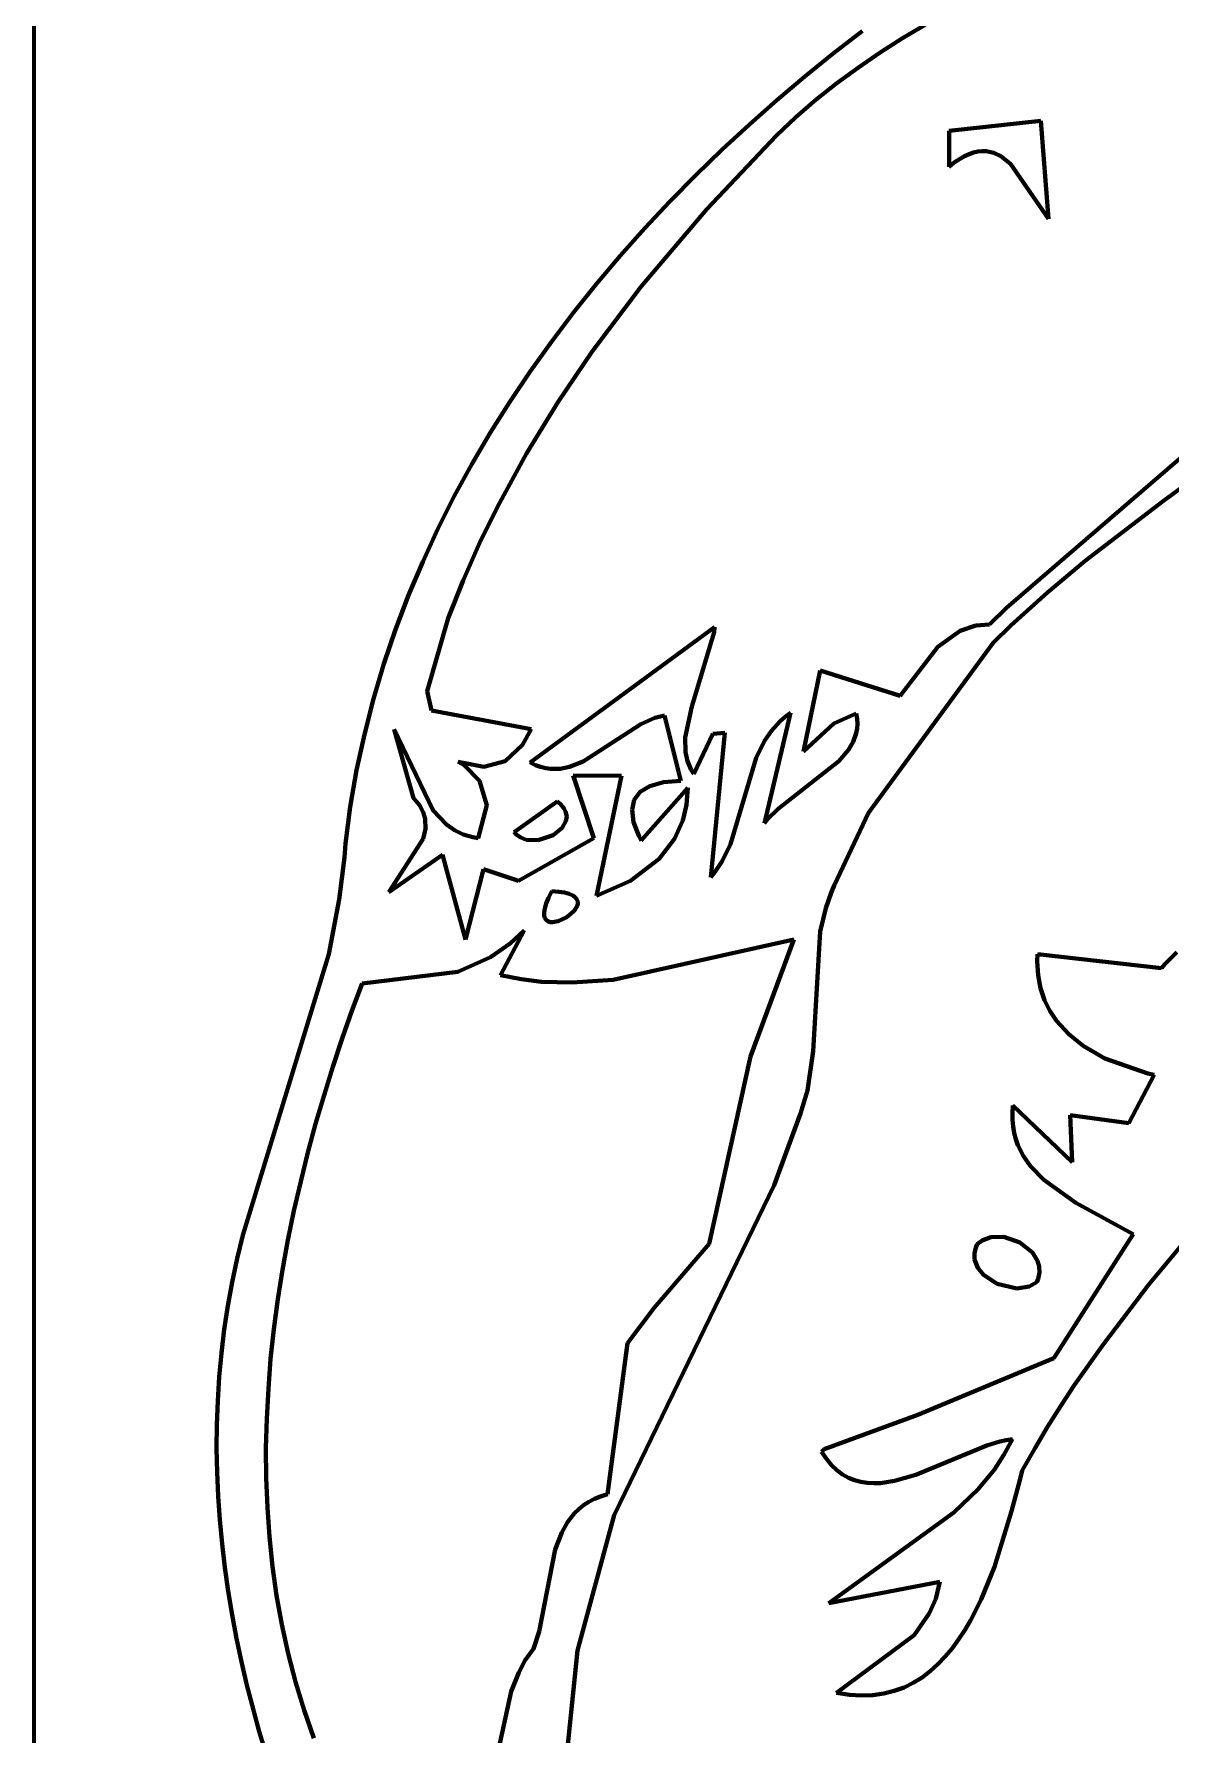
# Model space of a CAD drawing. Header units: millimetres. Extents: x 0 to 9.3, y 0 to 12.
# Drawn here: x 0 to 0.707, y 5.917 to 6.975 of the extents above; entities that cross this region are included whole.
import ezdxf

# ---------------------------------------------------------------- set-up
doc = ezdxf.new("R2010")
doc.units = ezdxf.units.MM
doc.layers.add('color#010101ff', color=7, linetype='CONTINUOUS', lineweight=100)
doc.layers.add('color#ffffffff', color=7, linetype='CONTINUOUS', lineweight=100)

msp = doc.modelspace()

# ---------------------------------------------------------------- linework, layer by layer
at = {"layer": 'color#010101ff'}
for p, q in [((0.4972, 6.9629), (0.5152, 6.9768)), ((0.5403, 6.9723), (0.5264, 6.9634)), ((0.5544, 6.9807), (0.5403, 6.9723)), ((0.4795, 6.9485), (0.4972, 6.9629)), ((0.5264, 6.9634), (0.5128, 6.9542)), ((0.5128, 6.9542), (0.4995, 6.9444)), ((0.4621, 6.9338), (0.4795, 6.9485)), ((0.4995, 6.9444), (0.4866, 6.9342)), ((0.445, 6.9187), (0.4621, 6.9338)), ((0.4866, 6.9342), (0.474, 6.9233)), ((0.4281, 6.9031), (0.445, 6.9187)), ((0.474, 6.9233), (0.4618, 6.9118)), ((0.5693, 6.9148), (0.6264, 6.9209)), ((0.6264, 6.9209), (0.6311, 6.86)), ((0.4618, 6.9118), (0.4185, 6.8661)), ((0.5692, 6.8924), (0.5693, 6.9148)), ((0.4117, 6.8872), (0.4281, 6.9031)), ((0.5757, 6.8971), (0.5725, 6.895)), ((0.5788, 6.8989), (0.5757, 6.8971)), ((0.5817, 6.9002), (0.5788, 6.8989)), ((0.5845, 6.9012), (0.5817, 6.9002)), ((0.5872, 6.9018), (0.5845, 6.9012)), ((0.5898, 6.9021), (0.5872, 6.9018)), ((0.5923, 6.902), (0.5898, 6.9021)), ((0.597, 6.9011), (0.5923, 6.902)), ((0.6014, 6.899), (0.597, 6.9011)), ((0.6074, 6.8943), (0.6014, 6.899)), ((0.3956, 6.8709), (0.4117, 6.8872)), ((0.5725, 6.895), (0.5692, 6.8924)), ((0.6049, 6.6182), (0.9183, 6.888)), ((0.6311, 6.86), (0.6074, 6.8943)), ((0.4185, 6.8661), (0.3777, 6.818)), ((0.38, 6.8542), (0.3956, 6.8709)), ((0.3647, 6.8371), (0.38, 6.8542)), ((0.3499, 6.8196), (0.3647, 6.8371)), ((0.3356, 6.8018), (0.3499, 6.8196)), ((0.3777, 6.818), (0.3473, 6.7776)), ((0.3219, 6.7836), (0.3356, 6.8018)), ((0.3086, 6.7651), (0.3219, 6.7836)), ((0.8391, 6.7842), (0.7026, 6.6847)), ((0.3473, 6.7776), (0.3261, 6.7463)), ((0.2959, 6.7462), (0.3086, 6.7651)), ((0.2838, 6.727), (0.2959, 6.7462)), ((0.3261, 6.7463), (0.3064, 6.7141)), ((0.2723, 6.7074), (0.2838, 6.727)), ((0.2614, 6.6875), (0.2723, 6.7074)), ((0.3064, 6.7141), (0.2883, 6.6809)), ((0.2513, 6.6673), (0.2614, 6.6875)), ((0.2883, 6.6809), (0.2772, 6.6583)), ((0.7026, 6.6847), (0.654, 6.6473)), ((0.2418, 6.6468), (0.2513, 6.6673)), ((0.2772, 6.6583), (0.267, 6.6352)), ((0.233, 6.6259), (0.2418, 6.6468)), ((0.654, 6.6473), (0.6305, 6.6276)), ((0.267, 6.6352), (0.2577, 6.6117)), ((0.2249, 6.6047), (0.233, 6.6259)), ((0.6305, 6.6276), (0.6077, 6.6071)), ((0.2577, 6.6117), (0.2446, 6.5663)), ((0.5943, 6.6078), (0.6049, 6.6182)), ((0.2176, 6.5833), (0.2249, 6.6047)), ((0.3087, 6.5219), (0.4234, 6.606)), ((0.4231, 6.6029), (0.4092, 6.5567)), ((0.4234, 6.606), (0.4231, 6.6029)), ((0.5622, 6.5939), (0.5761, 6.6039)), ((0.5761, 6.6039), (0.5859, 6.6071)), ((0.5859, 6.6071), (0.5943, 6.6078)), ((0.6077, 6.6071), (0.5966, 6.5964)), ((0.5966, 6.5964), (0.5191, 6.4907)), ((0.5388, 6.5633), (0.5622, 6.5939)), ((0.2112, 6.5615), (0.2176, 6.5833)), ((0.4787, 6.5287), (0.489, 6.5791)), ((0.489, 6.5791), (0.5388, 6.5633)), ((0.2055, 6.5394), (0.2112, 6.5615)), ((0.2446, 6.5663), (0.2472, 6.5542)), ((0.2472, 6.5542), (0.3093, 6.5426)), ((0.3862, 6.5497), (0.3775, 6.5458)), ((0.3922, 6.5512), (0.3862, 6.5497)), ((0.4024, 6.5106), (0.3922, 6.5512)), ((0.4092, 6.5567), (0.4051, 6.5374)), ((0.4641, 6.5476), (0.4672, 6.5503)), ((0.4672, 6.5503), (0.4706, 6.5528)), ((0.4706, 6.5528), (0.4687, 6.5448)), ((0.5115, 6.5523), (0.4976, 6.5462)), ((0.512, 6.5491), (0.5115, 6.5523)), ((0.5122, 6.546), (0.512, 6.5491)), ((0.2007, 6.5171), (0.2055, 6.5394)), ((0.2484, 6.492), (0.2241, 6.5425)), ((0.2241, 6.5425), (0.236, 6.4998)), ((0.3093, 6.5426), (0.3039, 6.5329)), ((0.3775, 6.5458), (0.3416, 6.5226)), ((0.4051, 6.5374), (0.4052, 6.5284)), ((0.4104, 6.5148), (0.4223, 6.5397)), ((0.4297, 6.5403), (0.421, 6.4506)), ((0.4223, 6.5397), (0.4297, 6.5403)), ((0.4687, 6.5448), (0.4544, 6.4842)), ((0.4544, 6.5353), (0.4588, 6.5417)), ((0.4588, 6.5417), (0.4641, 6.5476)), ((0.4976, 6.5462), (0.4787, 6.5287)), ((0.5096, 6.5348), (0.5115, 6.5402)), ((0.5115, 6.5402), (0.512, 6.5431)), ((0.512, 6.5431), (0.5122, 6.546)), ((0.3039, 6.5329), (0.2931, 6.5227)), ((0.4052, 6.5284), (0.4065, 6.5227)), ((0.4493, 6.5248), (0.4544, 6.5353)), ((0.5007, 6.5227), (0.5067, 6.5298)), ((0.5067, 6.5298), (0.5096, 6.5348)), ((0.1967, 6.4944), (0.2007, 6.5171)), ((0.2798, 6.5192), (0.2639, 6.5224)), ((0.2639, 6.5224), (0.2676, 6.5202)), ((0.2676, 6.5202), (0.2771, 6.5106)), ((0.2931, 6.5227), (0.2798, 6.5192)), ((0.3119, 6.5203), (0.3087, 6.5219)), ((0.3151, 6.5192), (0.3119, 6.5203)), ((0.3183, 6.5184), (0.3151, 6.5192)), ((0.3213, 6.5179), (0.3183, 6.5184)), ((0.3273, 6.518), (0.3213, 6.5179)), ((0.3332, 6.5192), (0.3273, 6.518)), ((0.3416, 6.5226), (0.3332, 6.5192)), ((0.4065, 6.5227), (0.4088, 6.5174)), ((0.4088, 6.5174), (0.4104, 6.5148)), ((0.4333, 6.4712), (0.4493, 6.5248)), ((0.4629, 6.4932), (0.5007, 6.5227)), ((0.2771, 6.5106), (0.2816, 6.4954)), ((0.3482, 6.4749), (0.3354, 6.5139)), ((0.3354, 6.5139), (0.3655, 6.5137)), ((0.3655, 6.5137), (0.3499, 6.4389)), ((0.377, 6.5037), (0.3831, 6.5073)), ((0.4068, 6.5061), (0.3776, 6.4735)), ((0.3831, 6.5073), (0.3915, 6.5096)), ((0.3915, 6.5096), (0.4024, 6.5106)), ((0.406, 6.4956), (0.4068, 6.5061)), ((0.236, 6.4998), (0.238, 6.4976)), ((0.238, 6.4976), (0.2397, 6.4954)), ((0.2397, 6.4954), (0.2421, 6.4911)), ((0.2816, 6.4954), (0.2763, 6.4748)), ((0.2986, 6.4786), (0.3254, 6.4977)), ((0.3254, 6.4977), (0.3273, 6.4962)), ((0.3273, 6.4962), (0.3288, 6.4946)), ((0.372, 6.4925), (0.3733, 6.4987)), ((0.3733, 6.4987), (0.377, 6.5037)), ((0.4037, 6.4859), (0.406, 6.4956)), ((0.1937, 6.4715), (0.1967, 6.4944)), ((0.2421, 6.4911), (0.2434, 6.4868)), ((0.2434, 6.4868), (0.2436, 6.4806)), ((0.2566, 6.4833), (0.2484, 6.492)), ((0.3309, 6.4854), (0.3285, 6.4813)), ((0.3288, 6.4946), (0.3299, 6.4931)), ((0.3299, 6.4931), (0.3307, 6.4915)), ((0.3307, 6.4915), (0.3314, 6.4884)), ((0.3314, 6.4884), (0.3309, 6.4854)), ((0.373, 6.4849), (0.372, 6.4925)), ((0.3764, 6.4759), (0.373, 6.4849)), ((0.3985, 6.4744), (0.4037, 6.4859)), ((0.4544, 6.4842), (0.4563, 6.4866)), ((0.4563, 6.4866), (0.4629, 6.4932)), ((0.5191, 6.4907), (0.4978, 6.4454)), ((0.2421, 6.4745), (0.2208, 6.4413)), ((0.2436, 6.4806), (0.2421, 6.4745)), ((0.2615, 6.4799), (0.2566, 6.4833)), ((0.2669, 6.4772), (0.2615, 6.4799)), ((0.273, 6.4754), (0.2669, 6.4772)), ((0.2763, 6.4748), (0.273, 6.4754)), ((0.2999, 6.4772), (0.2986, 6.4786)), ((0.3028, 6.4752), (0.2999, 6.4772)), ((0.3014, 6.4483), (0.3482, 6.4749)), ((0.3062, 6.4739), (0.3028, 6.4752)), ((0.3137, 6.4737), (0.3062, 6.4739)), ((0.3229, 6.4768), (0.3137, 6.4737)), ((0.3285, 6.4813), (0.3229, 6.4768)), ((0.3776, 6.4735), (0.3764, 6.4759)), ((0.3889, 6.462), (0.3985, 6.4744)), ((0.1931, 6.4628), (0.1937, 6.4715)), ((0.2208, 6.4413), (0.2542, 6.4644)), ((0.2542, 6.4644), (0.2684, 6.4119)), ((0.428, 6.4605), (0.4333, 6.4712)), ((0.1899, 6.4368), (0.1931, 6.4628)), ((0.2684, 6.4119), (0.2796, 6.4555)), ((0.2796, 6.4555), (0.3014, 6.4483)), ((0.3711, 6.4483), (0.3889, 6.462)), ((0.421, 6.4506), (0.4236, 6.4538)), ((0.4236, 6.4538), (0.428, 6.4605)), ((0.3499, 6.4389), (0.3711, 6.4483)), ((0.4978, 6.4454), (0.4958, 6.4408)), ((0.1834, 6.4027), (0.1899, 6.4368)), ((0.3186, 6.4342), (0.3177, 6.4312)), ((0.3201, 6.4378), (0.3186, 6.4342)), ((0.3222, 6.4419), (0.3201, 6.4378)), ((0.3265, 6.4415), (0.3222, 6.4419)), ((0.3301, 6.441), (0.3265, 6.4415)), ((0.3329, 6.4402), (0.3301, 6.441)), ((0.3351, 6.4392), (0.3329, 6.4402)), ((0.3367, 6.4381), (0.3351, 6.4392)), ((0.336, 6.4297), (0.3378, 6.4326)), ((0.3377, 6.4368), (0.3367, 6.4381)), ((0.3382, 6.4354), (0.3377, 6.4368)), ((0.3378, 6.4326), (0.3382, 6.434)), ((0.3382, 6.434), (0.3382, 6.4354)), ((0.4958, 6.4408), (0.4925, 6.4313)), ((0.3177, 6.4312), (0.3173, 6.4287)), ((0.3173, 6.4287), (0.3173, 6.4267)), ((0.3173, 6.4267), (0.3178, 6.4251)), ((0.3178, 6.4251), (0.3186, 6.424)), ((0.3186, 6.424), (0.3197, 6.4232)), ((0.3197, 6.4232), (0.321, 6.4227)), ((0.321, 6.4227), (0.3226, 6.4226)), ((0.3226, 6.4226), (0.326, 6.4232)), ((0.326, 6.4232), (0.3315, 6.4258)), ((0.3315, 6.4258), (0.336, 6.4297)), ((0.4925, 6.4313), (0.4891, 6.4169)), ((0.2902, 6.3897), (0.3049, 6.4174)), ((0.3049, 6.4174), (0.2963, 6.4094)), ((0.4727, 6.4118), (0.3602, 6.3868)), ((0.4458, 6.3391), (0.4727, 6.4118)), ((0.4891, 6.4169), (0.4847, 6.3425)), ((0.1299, 6.228), (0.1834, 6.4027)), ((0.2839, 6.4008), (0.2636, 6.3918)), ((0.2963, 6.4094), (0.2839, 6.4008)), ((0.6241, 6.3982), (0.6243, 6.4028)), ((0.6243, 6.4028), (0.7014, 6.3941)), ((0.7036, 6.3968), (0.711, 6.4039)), ((0.2636, 6.3918), (0.2041, 6.3844)), ((0.303, 6.3871), (0.2902, 6.3897)), ((0.6246, 6.3896), (0.6241, 6.3982)), ((0.6262, 6.3816), (0.6246, 6.3896)), ((0.7014, 6.3941), (0.7036, 6.3968)), ((0.2041, 6.3844), (0.1978, 6.3674)), ((0.3157, 6.3856), (0.303, 6.3871)), ((0.3348, 6.385), (0.3157, 6.3856)), ((0.3602, 6.3868), (0.3348, 6.385)), ((0.6286, 6.3742), (0.6262, 6.3816)), ((0.632, 6.3674), (0.6286, 6.3742)), ((0.1978, 6.3674), (0.1917, 6.3502)), ((0.6361, 6.3612), (0.632, 6.3674)), ((0.6437, 6.3529), (0.6361, 6.3612)), ((0.1917, 6.3502), (0.1859, 6.3327)), ((0.6526, 6.3457), (0.6437, 6.3529)), ((0.42, 6.2226), (0.4458, 6.3391)), ((0.4847, 6.3425), (0.4811, 6.318)), ((0.6662, 6.3379), (0.6526, 6.3457)), ((0.6929, 6.3286), (0.6662, 6.3379)), ((0.8129, 6.3414), (0.6936, 6.1973)), ((0.1859, 6.3327), (0.1804, 6.3151)), ((0.681, 6.2977), (0.6969, 6.3277)), ((0.6969, 6.3277), (0.6929, 6.3286)), ((0.4811, 6.318), (0.4769, 6.3037)), ((0.1804, 6.3151), (0.1752, 6.2973)), ((0.6087, 6.3041), (0.609, 6.3087)), ((0.609, 6.3087), (0.6458, 6.2734)), ((0.1752, 6.2973), (0.1704, 6.2794)), ((0.4769, 6.3037), (0.4605, 6.2591)), ((0.6087, 6.2997), (0.6087, 6.3041)), ((0.6091, 6.2955), (0.6087, 6.2997)), ((0.6098, 6.2915), (0.6091, 6.2955)), ((0.6458, 6.2734), (0.6445, 6.3025)), ((0.6445, 6.3025), (0.681, 6.2977)), ((0.6108, 6.2876), (0.6098, 6.2915)), ((0.6121, 6.284), (0.6108, 6.2876)), ((0.6155, 6.2771), (0.6121, 6.284)), ((0.1704, 6.2794), (0.1659, 6.2613)), ((0.6199, 6.2708), (0.6155, 6.2771)), ((0.6281, 6.2623), (0.6199, 6.2708)), ((0.648, 6.2481), (0.6281, 6.2623)), ((0.1659, 6.2613), (0.1617, 6.2432)), ((0.4605, 6.2591), (0.3608, 6.0539)), ((0.1617, 6.2432), (0.158, 6.2249)), ((0.6837, 6.2286), (0.648, 6.2481)), ((0.1263, 6.2134), (0.1299, 6.228)), ((0.158, 6.2249), (0.1546, 6.2065)), ((0.3857, 6.1828), (0.42, 6.2226)), ((0.585, 6.2165), (0.5858, 6.2203)), ((0.5858, 6.2203), (0.5867, 6.2223)), ((0.5867, 6.2223), (0.5898, 6.2247)), ((0.5898, 6.2247), (0.5953, 6.2268)), ((0.5953, 6.2268), (0.6033, 6.2269)), ((0.6033, 6.2269), (0.6132, 6.2235)), ((0.6132, 6.2235), (0.6211, 6.2171)), ((0.6345, 6.1514), (0.6837, 6.2286)), ((0.1232, 6.1988), (0.1263, 6.2134)), ((0.5851, 6.2128), (0.585, 6.2165)), ((0.5871, 6.2077), (0.5851, 6.2128)), ((0.6211, 6.2171), (0.6242, 6.2121)), ((0.6242, 6.2121), (0.6253, 6.2085)), ((0.1546, 6.2065), (0.1517, 6.1881)), ((0.5907, 6.2033), (0.5871, 6.2077)), ((0.5992, 6.1977), (0.5907, 6.2033)), ((0.6239, 6.1988), (0.619, 6.1961)), ((0.6247, 6.2008), (0.6239, 6.1988)), ((0.6255, 6.2047), (0.6247, 6.2008)), ((0.6253, 6.2085), (0.6255, 6.2047)), ((0.1206, 6.1841), (0.1232, 6.1988)), ((0.6113, 6.1949), (0.5992, 6.1977)), ((0.619, 6.1961), (0.6113, 6.1949)), ((0.6936, 6.1973), (0.6652, 6.1602)), ((0.1183, 6.1694), (0.1206, 6.1841)), ((0.1517, 6.1881), (0.1492, 6.1696)), ((0.3691, 6.1609), (0.3857, 6.1828)), ((0.1166, 6.1546), (0.1183, 6.1694)), ((0.1492, 6.1696), (0.1472, 6.1511)), ((0.3568, 6.0668), (0.3691, 6.1609)), ((0.6652, 6.1602), (0.6473, 6.1348)), ((0.1152, 6.1398), (0.1166, 6.1546)), ((0.1472, 6.1511), (0.1458, 6.1325)), ((0.5498, 6.1163), (0.6345, 6.1514)), ((0.1143, 6.125), (0.1152, 6.1398)), ((0.1138, 6.1102), (0.1143, 6.125)), ((0.1458, 6.1325), (0.1448, 6.114)), ((0.6473, 6.1348), (0.6388, 6.1219)), ((0.4916, 6.0949), (0.5498, 6.1163)), ((0.6388, 6.1219), (0.6305, 6.1087)), ((0.1136, 6.0954), (0.1138, 6.1102)), ((0.1448, 6.114), (0.1443, 6.0955)), ((0.6305, 6.1087), (0.6225, 6.0953)), ((0.1139, 6.0805), (0.1136, 6.0954)), ((0.1443, 6.0955), (0.1445, 6.077)), ((0.4899, 6.0932), (0.4916, 6.0949)), ((0.4929, 6.0888), (0.4899, 6.0932)), ((0.5927, 6.0971), (0.5486, 6.079)), ((0.6009, 6.0996), (0.5927, 6.0971)), ((0.6048, 6.1005), (0.6009, 6.0996)), ((0.6034, 6.0913), (0.6086, 6.1011)), ((0.6086, 6.1011), (0.6048, 6.1005)), ((0.6225, 6.0953), (0.6148, 6.0817)), ((0.4961, 6.085), (0.4929, 6.0888)), ((0.4995, 6.0818), (0.4961, 6.085)), ((0.5975, 6.0823), (0.6034, 6.0913)), ((0.1145, 6.0657), (0.1139, 6.0805)), ((0.1445, 6.077), (0.1452, 6.0586)), ((0.503, 6.0792), (0.4995, 6.0818)), ((0.5066, 6.0771), (0.503, 6.0792)), ((0.5104, 6.0756), (0.5066, 6.0771)), ((0.5143, 6.0745), (0.5104, 6.0756)), ((0.5183, 6.0739), (0.5143, 6.0745)), ((0.5224, 6.0737), (0.5183, 6.0739)), ((0.5266, 6.0738), (0.5224, 6.0737)), ((0.5353, 6.0751), (0.5266, 6.0738)), ((0.5486, 6.079), (0.5353, 6.0751)), ((0.5874, 6.07), (0.5975, 6.0823)), ((0.6133, 6.0757), (0.6081, 6.0563)), ((0.6148, 6.0817), (0.6133, 6.0757)), ((0.1156, 6.0509), (0.1145, 6.0657)), ((0.3419, 6.06), (0.3451, 6.0621)), ((0.3451, 6.0621), (0.3486, 6.0639)), ((0.3486, 6.0639), (0.3525, 6.0655)), ((0.3525, 6.0655), (0.3568, 6.0668)), ((0.5721, 6.0555), (0.5874, 6.07)), ((0.117, 6.0361), (0.1156, 6.0509)), ((0.1452, 6.0586), (0.1465, 6.0403)), ((0.3318, 6.0494), (0.3363, 6.0551)), ((0.3363, 6.0551), (0.339, 6.0576)), ((0.3608, 6.0539), (0.338, 5.9696)), ((0.339, 6.0576), (0.3419, 6.06)), ((0.4945, 5.9992), (0.5721, 6.0555)), ((0.6081, 6.0563), (0.5974, 6.0217)), ((0.1465, 6.0403), (0.1484, 6.022)), ((0.3243, 6.0324), (0.3283, 6.043)), ((0.3283, 6.043), (0.3318, 6.0494)), ((0.1187, 6.0213), (0.117, 6.0361)), ((0.3143, 5.9814), (0.3243, 6.0324)), ((0.1208, 6.0066), (0.1187, 6.0213)), ((0.1484, 6.022), (0.1509, 6.0038)), ((0.5974, 6.0217), (0.5891, 6.0013)), ((0.5635, 6.0123), (0.4945, 5.9992)), ((0.5609, 6.0019), (0.5635, 6.0123)), ((0.1232, 5.9919), (0.1208, 6.0066)), ((0.1509, 6.0038), (0.1542, 5.9858)), ((0.5569, 5.9926), (0.5609, 6.0019)), ((0.5891, 6.0013), (0.5826, 5.9884)), ((0.126, 5.9772), (0.1232, 5.9919)), ((0.5475, 5.9792), (0.5569, 5.9926)), ((0.5826, 5.9884), (0.579, 5.9823)), ((0.129, 5.9626), (0.126, 5.9772)), ((0.1542, 5.9858), (0.1581, 5.9679)), ((0.3108, 5.9707), (0.3143, 5.9814)), ((0.4993, 5.9433), (0.5475, 5.9792)), ((0.579, 5.9823), (0.5752, 5.9765)), ((0.1581, 5.9679), (0.1627, 5.9501)), ((0.3056, 5.9636), (0.3108, 5.9707)), ((0.338, 5.9696), (0.3298, 5.8886)), ((0.5712, 5.971), (0.5669, 5.9659)), ((0.5752, 5.9765), (0.5712, 5.971)), ((0.1324, 5.9481), (0.129, 5.9626)), ((0.2968, 5.9442), (0.3015, 5.956)), ((0.3015, 5.956), (0.3056, 5.9636)), ((0.5575, 5.9568), (0.5524, 5.9529)), ((0.5623, 5.9611), (0.5575, 5.9568)), ((0.5669, 5.9659), (0.5623, 5.9611)), ((0.1401, 5.9193), (0.1324, 5.9481)), ((0.1627, 5.9501), (0.168, 5.9326)), ((0.5412, 5.9467), (0.5351, 5.9445)), ((0.5469, 5.9496), (0.5412, 5.9467)), ((0.5524, 5.9529), (0.5469, 5.9496)), ((0.284, 5.8852), (0.2968, 5.9442)), ((0.5072, 5.9421), (0.4993, 5.9433)), ((0.5147, 5.9416), (0.5072, 5.9421)), ((0.5219, 5.9419), (0.5147, 5.9416)), ((0.5286, 5.9429), (0.5219, 5.9419)), ((0.5351, 5.9445), (0.5286, 5.9429)), ((0.168, 5.9326), (0.1741, 5.9152)), ((0.1489, 5.8907), (0.1401, 5.9193))]:
    msp.add_line(p, q, dxfattribs=at)
at = {"layer": 'color#ffffffff'}
for p, q in [((0, 0), (0, 12.0417)), ((0.5152, 6.9768), (0.4972, 6.9629)), ((0.5264, 6.9634), (0.5403, 6.9723)), ((0.5403, 6.9723), (0.5544, 6.9807)), ((0.4972, 6.9629), (0.4795, 6.9485)), ((0.5128, 6.9542), (0.5264, 6.9634)), ((0.4995, 6.9444), (0.5128, 6.9542)), ((0.4795, 6.9485), (0.4621, 6.9338)), ((0.4866, 6.9342), (0.4995, 6.9444)), ((0.4621, 6.9338), (0.445, 6.9187)), ((0.474, 6.9233), (0.4866, 6.9342)), ((0.445, 6.9187), (0.4281, 6.9031)), ((0.4618, 6.9118), (0.474, 6.9233)), ((0.6264, 6.9209), (0.5693, 6.9148)), ((0.6311, 6.86), (0.6264, 6.9209)), ((0.4185, 6.8661), (0.4618, 6.9118)), ((0.5693, 6.9148), (0.5692, 6.8924)), ((0.4281, 6.9031), (0.4117, 6.8872)), ((0.5725, 6.895), (0.5757, 6.8971)), ((0.5757, 6.8971), (0.5788, 6.8989)), ((0.5788, 6.8989), (0.5817, 6.9002)), ((0.5817, 6.9002), (0.5845, 6.9012)), ((0.5845, 6.9012), (0.5872, 6.9018)), ((0.5872, 6.9018), (0.5898, 6.9021)), ((0.5898, 6.9021), (0.5923, 6.902)), ((0.5923, 6.902), (0.597, 6.9011)), ((0.597, 6.9011), (0.6014, 6.899)), ((0.6014, 6.899), (0.6074, 6.8943)), ((0.4117, 6.8872), (0.3956, 6.8709)), ((0.5692, 6.8924), (0.5725, 6.895)), ((0.9183, 6.888), (0.6049, 6.6182)), ((0.6074, 6.8943), (0.6311, 6.86)), ((0.3777, 6.818), (0.4185, 6.8661)), ((0.3956, 6.8709), (0.38, 6.8542)), ((0.38, 6.8542), (0.3647, 6.8371)), ((0.3647, 6.8371), (0.3499, 6.8196)), ((0.3499, 6.8196), (0.3356, 6.8018)), ((0.3473, 6.7776), (0.3777, 6.818)), ((0.3356, 6.8018), (0.3219, 6.7836)), ((0.3219, 6.7836), (0.3086, 6.7651)), ((0.7026, 6.6847), (0.8391, 6.7842)), ((0.3261, 6.7463), (0.3473, 6.7776)), ((0.3086, 6.7651), (0.2959, 6.7462)), ((0.2959, 6.7462), (0.2838, 6.727)), ((0.3064, 6.7141), (0.3261, 6.7463)), ((0.2838, 6.727), (0.2723, 6.7074)), ((0.2723, 6.7074), (0.2614, 6.6875)), ((0.2883, 6.6809), (0.3064, 6.7141)), ((0.2614, 6.6875), (0.2513, 6.6673)), ((0.2772, 6.6583), (0.2883, 6.6809)), ((0.654, 6.6473), (0.7026, 6.6847)), ((0.2513, 6.6673), (0.2418, 6.6468)), ((0.267, 6.6352), (0.2772, 6.6583)), ((0.2418, 6.6468), (0.233, 6.6259)), ((0.6305, 6.6276), (0.654, 6.6473)), ((0.2577, 6.6117), (0.267, 6.6352)), ((0.233, 6.6259), (0.2249, 6.6047)), ((0.6077, 6.6071), (0.6305, 6.6276)), ((0.2446, 6.5663), (0.2577, 6.6117)), ((0.6049, 6.6182), (0.5943, 6.6078)), ((0.2249, 6.6047), (0.2176, 6.5833)), ((0.4234, 6.606), (0.3087, 6.5219)), ((0.4092, 6.5567), (0.4231, 6.6029)), ((0.4231, 6.6029), (0.4234, 6.606)), ((0.5761, 6.6039), (0.5622, 6.5939)), ((0.5859, 6.6071), (0.5761, 6.6039)), ((0.5943, 6.6078), (0.5859, 6.6071)), ((0.5966, 6.5964), (0.6077, 6.6071)), ((0.5191, 6.4907), (0.5966, 6.5964)), ((0.5622, 6.5939), (0.5388, 6.5633)), ((0.2176, 6.5833), (0.2112, 6.5615)), ((0.489, 6.5791), (0.4787, 6.5287)), ((0.5388, 6.5633), (0.489, 6.5791)), ((0.2112, 6.5615), (0.2055, 6.5394)), ((0.2472, 6.5542), (0.2446, 6.5663)), ((0.3093, 6.5426), (0.2472, 6.5542)), ((0.3775, 6.5458), (0.3862, 6.5497)), ((0.3862, 6.5497), (0.3922, 6.5512)), ((0.3922, 6.5512), (0.4024, 6.5106)), ((0.4051, 6.5374), (0.4092, 6.5567)), ((0.4672, 6.5503), (0.4641, 6.5476)), ((0.4706, 6.5528), (0.4672, 6.5503)), ((0.4687, 6.5448), (0.4706, 6.5528)), ((0.4976, 6.5462), (0.5115, 6.5523)), ((0.5115, 6.5523), (0.512, 6.5491)), ((0.512, 6.5491), (0.5122, 6.546)), ((0.2055, 6.5394), (0.2007, 6.5171)), ((0.236, 6.4998), (0.2241, 6.5425)), ((0.2241, 6.5425), (0.2484, 6.492)), ((0.3039, 6.5329), (0.3093, 6.5426)), ((0.3416, 6.5226), (0.3775, 6.5458)), ((0.4052, 6.5284), (0.4051, 6.5374)), ((0.4223, 6.5397), (0.4104, 6.5148)), ((0.421, 6.4506), (0.4297, 6.5403)), ((0.4297, 6.5403), (0.4223, 6.5397)), ((0.4544, 6.4842), (0.4687, 6.5448)), ((0.4588, 6.5417), (0.4544, 6.5353)), ((0.4641, 6.5476), (0.4588, 6.5417)), ((0.4787, 6.5287), (0.4976, 6.5462)), ((0.5115, 6.5402), (0.5096, 6.5348)), ((0.512, 6.5431), (0.5115, 6.5402)), ((0.5122, 6.546), (0.512, 6.5431)), ((0.2931, 6.5227), (0.3039, 6.5329)), ((0.4065, 6.5227), (0.4052, 6.5284)), ((0.4544, 6.5353), (0.4493, 6.5248)), ((0.5067, 6.5298), (0.5007, 6.5227)), ((0.5096, 6.5348), (0.5067, 6.5298)), ((0.2007, 6.5171), (0.1967, 6.4944)), ((0.2676, 6.5202), (0.2639, 6.5224)), ((0.2639, 6.5224), (0.2798, 6.5192)), ((0.2771, 6.5106), (0.2676, 6.5202)), ((0.2798, 6.5192), (0.2931, 6.5227)), ((0.3087, 6.5219), (0.3119, 6.5203)), ((0.3119, 6.5203), (0.3151, 6.5192)), ((0.3151, 6.5192), (0.3183, 6.5184)), ((0.3183, 6.5184), (0.3213, 6.5179)), ((0.3213, 6.5179), (0.3273, 6.518)), ((0.3273, 6.518), (0.3332, 6.5192)), ((0.3332, 6.5192), (0.3416, 6.5226)), ((0.4088, 6.5174), (0.4065, 6.5227)), ((0.4104, 6.5148), (0.4088, 6.5174)), ((0.4493, 6.5248), (0.4333, 6.4712)), ((0.5007, 6.5227), (0.4629, 6.4932)), ((0.2816, 6.4954), (0.2771, 6.5106)), ((0.3655, 6.5137), (0.3354, 6.5139)), ((0.3354, 6.5139), (0.3482, 6.4749)), ((0.3499, 6.4389), (0.3655, 6.5137)), ((0.3831, 6.5073), (0.377, 6.5037)), ((0.3776, 6.4735), (0.4068, 6.5061)), ((0.3915, 6.5096), (0.3831, 6.5073)), ((0.4024, 6.5106), (0.3915, 6.5096)), ((0.4068, 6.5061), (0.406, 6.4956)), ((0.238, 6.4976), (0.236, 6.4998)), ((0.2397, 6.4954), (0.238, 6.4976)), ((0.2421, 6.4911), (0.2397, 6.4954)), ((0.2763, 6.4748), (0.2816, 6.4954)), ((0.3254, 6.4977), (0.2986, 6.4786)), ((0.3273, 6.4962), (0.3254, 6.4977)), ((0.3288, 6.4946), (0.3273, 6.4962)), ((0.3733, 6.4987), (0.372, 6.4925)), ((0.377, 6.5037), (0.3733, 6.4987)), ((0.406, 6.4956), (0.4037, 6.4859)), ((0.1967, 6.4944), (0.1937, 6.4715)), ((0.2434, 6.4868), (0.2421, 6.4911)), ((0.2436, 6.4806), (0.2434, 6.4868)), ((0.2484, 6.492), (0.2566, 6.4833)), ((0.3285, 6.4813), (0.3309, 6.4854)), ((0.3299, 6.4931), (0.3288, 6.4946)), ((0.3307, 6.4915), (0.3299, 6.4931)), ((0.3314, 6.4884), (0.3307, 6.4915)), ((0.3309, 6.4854), (0.3314, 6.4884)), ((0.372, 6.4925), (0.373, 6.4849)), ((0.373, 6.4849), (0.3764, 6.4759)), ((0.4037, 6.4859), (0.3985, 6.4744)), ((0.4563, 6.4866), (0.4544, 6.4842)), ((0.4629, 6.4932), (0.4563, 6.4866)), ((0.4978, 6.4454), (0.5191, 6.4907)), ((0.2208, 6.4413), (0.2421, 6.4745)), ((0.2421, 6.4745), (0.2436, 6.4806)), ((0.2566, 6.4833), (0.2615, 6.4799)), ((0.2615, 6.4799), (0.2669, 6.4772)), ((0.2669, 6.4772), (0.273, 6.4754)), ((0.273, 6.4754), (0.2763, 6.4748)), ((0.2986, 6.4786), (0.2999, 6.4772)), ((0.2999, 6.4772), (0.3028, 6.4752)), ((0.3482, 6.4749), (0.3014, 6.4483)), ((0.3028, 6.4752), (0.3062, 6.4739)), ((0.3062, 6.4739), (0.3137, 6.4737)), ((0.3137, 6.4737), (0.3229, 6.4768)), ((0.3229, 6.4768), (0.3285, 6.4813)), ((0.3764, 6.4759), (0.3776, 6.4735)), ((0.3985, 6.4744), (0.3889, 6.462)), ((0.1937, 6.4715), (0.1931, 6.4628)), ((0.2542, 6.4644), (0.2208, 6.4413)), ((0.2684, 6.4119), (0.2542, 6.4644)), ((0.4333, 6.4712), (0.428, 6.4605)), ((0.1931, 6.4628), (0.1899, 6.4368)), ((0.2796, 6.4555), (0.2684, 6.4119)), ((0.3014, 6.4483), (0.2796, 6.4555)), ((0.3889, 6.462), (0.3711, 6.4483)), ((0.4236, 6.4538), (0.421, 6.4506)), ((0.428, 6.4605), (0.4236, 6.4538)), ((0.3711, 6.4483), (0.3499, 6.4389)), ((0.4958, 6.4408), (0.4978, 6.4454)), ((0.1899, 6.4368), (0.1834, 6.4027)), ((0.3177, 6.4312), (0.3186, 6.4342)), ((0.3186, 6.4342), (0.3201, 6.4378)), ((0.3201, 6.4378), (0.3222, 6.4419)), ((0.3222, 6.4419), (0.3265, 6.4415)), ((0.3265, 6.4415), (0.3301, 6.441)), ((0.3301, 6.441), (0.3329, 6.4402)), ((0.3329, 6.4402), (0.3351, 6.4392)), ((0.3351, 6.4392), (0.3367, 6.4381)), ((0.3378, 6.4326), (0.336, 6.4297)), ((0.3367, 6.4381), (0.3377, 6.4368)), ((0.3377, 6.4368), (0.3382, 6.4354)), ((0.3382, 6.434), (0.3378, 6.4326)), ((0.3382, 6.4354), (0.3382, 6.434)), ((0.4925, 6.4313), (0.4958, 6.4408)), ((0.3173, 6.4287), (0.3177, 6.4312)), ((0.3173, 6.4267), (0.3173, 6.4287)), ((0.3178, 6.4251), (0.3173, 6.4267)), ((0.3186, 6.424), (0.3178, 6.4251)), ((0.3197, 6.4232), (0.3186, 6.424)), ((0.321, 6.4227), (0.3197, 6.4232)), ((0.3226, 6.4226), (0.321, 6.4227)), ((0.326, 6.4232), (0.3226, 6.4226)), ((0.3315, 6.4258), (0.326, 6.4232)), ((0.336, 6.4297), (0.3315, 6.4258)), ((0.4891, 6.4169), (0.4925, 6.4313)), ((0.3049, 6.4174), (0.2902, 6.3897)), ((0.2963, 6.4094), (0.3049, 6.4174)), ((0.3602, 6.3868), (0.4727, 6.4118)), ((0.4727, 6.4118), (0.4458, 6.3391)), ((0.4847, 6.3425), (0.4891, 6.4169)), ((0.1834, 6.4027), (0.1299, 6.228)), ((0.2636, 6.3918), (0.2839, 6.4008)), ((0.2839, 6.4008), (0.2963, 6.4094)), ((0.6243, 6.4028), (0.6241, 6.3982)), ((0.7014, 6.3941), (0.6243, 6.4028)), ((0.711, 6.4039), (0.7036, 6.3968)), ((0.2041, 6.3844), (0.2636, 6.3918)), ((0.2902, 6.3897), (0.303, 6.3871)), ((0.6241, 6.3982), (0.6246, 6.3896)), ((0.6246, 6.3896), (0.6262, 6.3816)), ((0.7036, 6.3968), (0.7014, 6.3941)), ((0.1978, 6.3674), (0.2041, 6.3844)), ((0.303, 6.3871), (0.3157, 6.3856)), ((0.3157, 6.3856), (0.3348, 6.385)), ((0.3348, 6.385), (0.3602, 6.3868)), ((0.6262, 6.3816), (0.6286, 6.3742)), ((0.6286, 6.3742), (0.632, 6.3674)), ((0.1917, 6.3502), (0.1978, 6.3674)), ((0.632, 6.3674), (0.6361, 6.3612)), ((0.6361, 6.3612), (0.6437, 6.3529)), ((0.1859, 6.3327), (0.1917, 6.3502)), ((0.6437, 6.3529), (0.6526, 6.3457)), ((0.4458, 6.3391), (0.42, 6.2226)), ((0.4811, 6.318), (0.4847, 6.3425)), ((0.6526, 6.3457), (0.6662, 6.3379)), ((0.6662, 6.3379), (0.6929, 6.3286)), ((0.6936, 6.1973), (0.8129, 6.3414)), ((0.1804, 6.3151), (0.1859, 6.3327)), ((0.6969, 6.3277), (0.681, 6.2977)), ((0.6929, 6.3286), (0.6969, 6.3277)), ((0.4769, 6.3037), (0.4811, 6.318)), ((0.1752, 6.2973), (0.1804, 6.3151)), ((0.609, 6.3087), (0.6087, 6.3041)), ((0.6458, 6.2734), (0.609, 6.3087)), ((0.1704, 6.2794), (0.1752, 6.2973)), ((0.4605, 6.2591), (0.4769, 6.3037)), ((0.6087, 6.3041), (0.6087, 6.2997)), ((0.6087, 6.2997), (0.6091, 6.2955)), ((0.6091, 6.2955), (0.6098, 6.2915)), ((0.681, 6.2977), (0.6445, 6.3025)), ((0.6445, 6.3025), (0.6458, 6.2734)), ((0.6098, 6.2915), (0.6108, 6.2876)), ((0.6108, 6.2876), (0.6121, 6.284)), ((0.6121, 6.284), (0.6155, 6.2771)), ((0.1659, 6.2613), (0.1704, 6.2794)), ((0.6155, 6.2771), (0.6199, 6.2708)), ((0.6199, 6.2708), (0.6281, 6.2623)), ((0.6281, 6.2623), (0.648, 6.2481)), ((0.1617, 6.2432), (0.1659, 6.2613)), ((0.3608, 6.0539), (0.4605, 6.2591)), ((0.158, 6.2249), (0.1617, 6.2432)), ((0.648, 6.2481), (0.6837, 6.2286)), ((0.1299, 6.228), (0.1263, 6.2134)), ((0.1546, 6.2065), (0.158, 6.2249)), ((0.42, 6.2226), (0.3857, 6.1828)), ((0.5858, 6.2203), (0.585, 6.2165)), ((0.5867, 6.2223), (0.5858, 6.2203)), ((0.5898, 6.2247), (0.5867, 6.2223)), ((0.5953, 6.2268), (0.5898, 6.2247)), ((0.6033, 6.2269), (0.5953, 6.2268)), ((0.6132, 6.2235), (0.6033, 6.2269)), ((0.6211, 6.2171), (0.6132, 6.2235)), ((0.6837, 6.2286), (0.6345, 6.1514)), ((0.1263, 6.2134), (0.1232, 6.1988)), ((0.585, 6.2165), (0.5851, 6.2128)), ((0.5851, 6.2128), (0.5871, 6.2077)), ((0.6242, 6.2121), (0.6211, 6.2171)), ((0.6253, 6.2085), (0.6242, 6.2121)), ((0.1517, 6.1881), (0.1546, 6.2065)), ((0.5871, 6.2077), (0.5907, 6.2033)), ((0.5907, 6.2033), (0.5992, 6.1977)), ((0.619, 6.1961), (0.6239, 6.1988)), ((0.6239, 6.1988), (0.6247, 6.2008)), ((0.6247, 6.2008), (0.6255, 6.2047)), ((0.6255, 6.2047), (0.6253, 6.2085)), ((0.1232, 6.1988), (0.1206, 6.1841)), ((0.5992, 6.1977), (0.6113, 6.1949)), ((0.6113, 6.1949), (0.619, 6.1961)), ((0.6652, 6.1602), (0.6936, 6.1973)), ((0.1206, 6.1841), (0.1183, 6.1694)), ((0.1492, 6.1696), (0.1517, 6.1881)), ((0.3857, 6.1828), (0.3691, 6.1609)), ((0.1183, 6.1694), (0.1166, 6.1546)), ((0.1472, 6.1511), (0.1492, 6.1696)), ((0.3691, 6.1609), (0.3568, 6.0668)), ((0.6473, 6.1348), (0.6652, 6.1602)), ((0.1166, 6.1546), (0.1152, 6.1398)), ((0.1458, 6.1325), (0.1472, 6.1511)), ((0.6345, 6.1514), (0.5498, 6.1163)), ((0.1152, 6.1398), (0.1143, 6.125)), ((0.1143, 6.125), (0.1138, 6.1102)), ((0.1448, 6.114), (0.1458, 6.1325)), ((0.6388, 6.1219), (0.6473, 6.1348)), ((0.5498, 6.1163), (0.4916, 6.0949)), ((0.6305, 6.1087), (0.6388, 6.1219)), ((0.1138, 6.1102), (0.1136, 6.0954)), ((0.1443, 6.0955), (0.1448, 6.114)), ((0.6225, 6.0953), (0.6305, 6.1087)), ((0.1136, 6.0954), (0.1139, 6.0805)), ((0.1445, 6.077), (0.1443, 6.0955)), ((0.4916, 6.0949), (0.4899, 6.0932)), ((0.4899, 6.0932), (0.4929, 6.0888)), ((0.5486, 6.079), (0.5927, 6.0971)), ((0.5927, 6.0971), (0.6009, 6.0996)), ((0.6009, 6.0996), (0.6048, 6.1005)), ((0.6086, 6.1011), (0.6034, 6.0913)), ((0.6048, 6.1005), (0.6086, 6.1011)), ((0.6148, 6.0817), (0.6225, 6.0953)), ((0.4929, 6.0888), (0.4961, 6.085)), ((0.4961, 6.085), (0.4995, 6.0818)), ((0.6034, 6.0913), (0.5975, 6.0823)), ((0.1139, 6.0805), (0.1145, 6.0657)), ((0.1452, 6.0586), (0.1445, 6.077)), ((0.4995, 6.0818), (0.503, 6.0792)), ((0.503, 6.0792), (0.5066, 6.0771)), ((0.5066, 6.0771), (0.5104, 6.0756)), ((0.5104, 6.0756), (0.5143, 6.0745)), ((0.5143, 6.0745), (0.5183, 6.0739)), ((0.5183, 6.0739), (0.5224, 6.0737)), ((0.5224, 6.0737), (0.5266, 6.0738)), ((0.5266, 6.0738), (0.5353, 6.0751)), ((0.5353, 6.0751), (0.5486, 6.079)), ((0.5975, 6.0823), (0.5874, 6.07)), ((0.6081, 6.0563), (0.6133, 6.0757)), ((0.6133, 6.0757), (0.6148, 6.0817)), ((0.1145, 6.0657), (0.1156, 6.0509)), ((0.3451, 6.0621), (0.3419, 6.06)), ((0.3486, 6.0639), (0.3451, 6.0621)), ((0.3525, 6.0655), (0.3486, 6.0639)), ((0.3568, 6.0668), (0.3525, 6.0655)), ((0.5874, 6.07), (0.5721, 6.0555)), ((0.1156, 6.0509), (0.117, 6.0361)), ((0.1465, 6.0403), (0.1452, 6.0586)), ((0.3363, 6.0551), (0.3318, 6.0494)), ((0.339, 6.0576), (0.3363, 6.0551)), ((0.338, 5.9696), (0.3608, 6.0539)), ((0.3419, 6.06), (0.339, 6.0576)), ((0.5721, 6.0555), (0.4945, 5.9992)), ((0.5974, 6.0217), (0.6081, 6.0563)), ((0.1484, 6.022), (0.1465, 6.0403)), ((0.3283, 6.043), (0.3243, 6.0324)), ((0.3318, 6.0494), (0.3283, 6.043)), ((0.117, 6.0361), (0.1187, 6.0213)), ((0.3243, 6.0324), (0.3143, 5.9814)), ((0.1187, 6.0213), (0.1208, 6.0066)), ((0.1509, 6.0038), (0.1484, 6.022)), ((0.5891, 6.0013), (0.5974, 6.0217)), ((0.4945, 5.9992), (0.5635, 6.0123)), ((0.5635, 6.0123), (0.5609, 6.0019)), ((0.1208, 6.0066), (0.1232, 5.9919)), ((0.1542, 5.9858), (0.1509, 6.0038)), ((0.5609, 6.0019), (0.5569, 5.9926)), ((0.5826, 5.9884), (0.5891, 6.0013)), ((0.1232, 5.9919), (0.126, 5.9772)), ((0.5569, 5.9926), (0.5475, 5.9792)), ((0.579, 5.9823), (0.5826, 5.9884)), ((0.126, 5.9772), (0.129, 5.9626)), ((0.1581, 5.9679), (0.1542, 5.9858)), ((0.3143, 5.9814), (0.3108, 5.9707)), ((0.5475, 5.9792), (0.4993, 5.9433)), ((0.5752, 5.9765), (0.579, 5.9823)), ((0.1627, 5.9501), (0.1581, 5.9679)), ((0.3108, 5.9707), (0.3056, 5.9636)), ((0.3298, 5.8886), (0.338, 5.9696)), ((0.5669, 5.9659), (0.5712, 5.971)), ((0.5712, 5.971), (0.5752, 5.9765)), ((0.129, 5.9626), (0.1324, 5.9481)), ((0.3015, 5.956), (0.2968, 5.9442)), ((0.3056, 5.9636), (0.3015, 5.956)), ((0.5524, 5.9529), (0.5575, 5.9568)), ((0.5575, 5.9568), (0.5623, 5.9611)), ((0.5623, 5.9611), (0.5669, 5.9659)), ((0.1324, 5.9481), (0.1401, 5.9193)), ((0.168, 5.9326), (0.1627, 5.9501)), ((0.5351, 5.9445), (0.5412, 5.9467)), ((0.5412, 5.9467), (0.5469, 5.9496)), ((0.5469, 5.9496), (0.5524, 5.9529)), ((0.2968, 5.9442), (0.284, 5.8852)), ((0.4993, 5.9433), (0.5072, 5.9421)), ((0.5072, 5.9421), (0.5147, 5.9416)), ((0.5147, 5.9416), (0.5219, 5.9419)), ((0.5219, 5.9419), (0.5286, 5.9429)), ((0.5286, 5.9429), (0.5351, 5.9445)), ((0.1741, 5.9152), (0.168, 5.9326)), ((0.1401, 5.9193), (0.1489, 5.8907))]:
    msp.add_line(p, q, dxfattribs=at)

doc.saveas('drawing.dxf')
